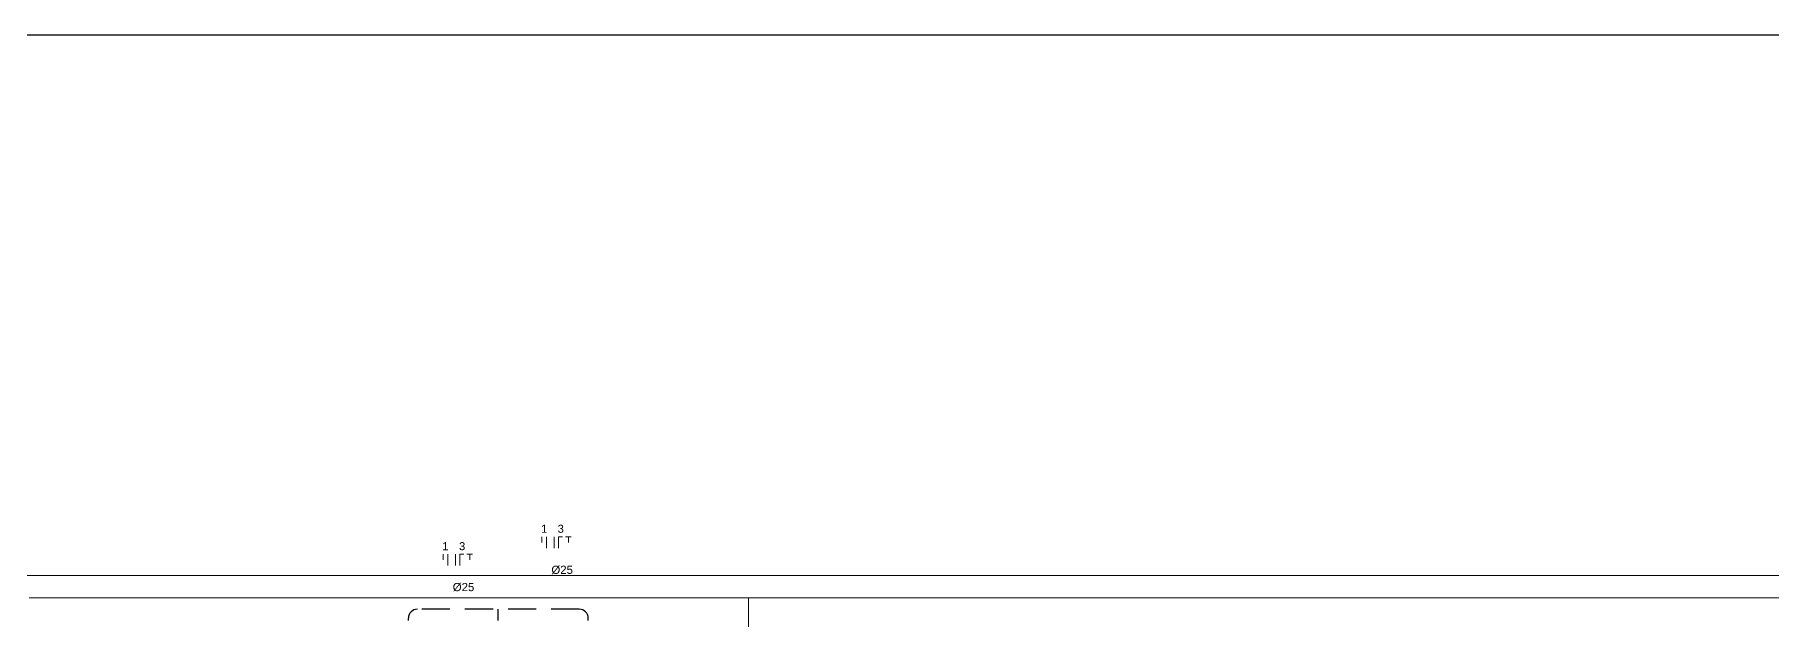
# Model space of a CAD drawing. Header units: millimetres. Extents: x 50 to 186, y -32 to 33.
# Drawn here: x 55.71 to 67.29, y 29.53 to 33.43 of the extents above; entities that cross this region are included whole.
import ezdxf

# ---------------------------------------------------------------- set-up
doc = ezdxf.new("R2010")
doc.units = ezdxf.units.MM
doc.linetypes.add('HIDDEN', pattern=[0.375, 0.25, -0.125])
doc.layers.add('1 - Circuitos', color=7, linetype='Continuous')
doc.layers.add('7 - Eletroduto', color=6, linetype='Continuous')
doc.layers.add('11 - Quadro de cargas', color=7, linetype='Continuous', lineweight=30)
doc.layers.add('4 - Edificação', color=7, linetype='Continuous', lineweight=20)
doc.styles.add('Arial0', font='arial.ttf', dxfattribs={"height": 3.14658})

msp = doc.modelspace()

# ---------------------------------------------------------------- linework, layer by layer
at = {"layer": '1 - Circuitos', "color": 7, "linetype": 'Continuous', "lineweight": 15, "true_color": 0x000007}
for points in [[(59.092, 30.044), (59.092, 30.081), (59.092, 30.081)], [(59.122, 30.006), (59.122, 30.081), (59.122, 30.081)], [(59.174, 30.006), (59.174, 30.081), (59.174, 30.081)], [(59.23, 30.081), (59.203, 30.081), (59.203, 30.006)], [(59.25, 30.081), (59.287, 30.081), (59.269, 30.081), (59.269, 30.043)], [(58.434, 29.928), (58.434, 29.966), (58.434, 29.966)], [(58.464, 29.89), (58.464, 29.966), (58.464, 29.966)], [(58.515, 29.89), (58.515, 29.966), (58.515, 29.966)], [(58.572, 29.966), (58.544, 29.966), (58.544, 29.89)], [(58.591, 29.966), (58.628, 29.966), (58.61, 29.966), (58.61, 29.928)]]:
    msp.add_lwpolyline(points, dxfattribs=at)
at = {"layer": '11 - Quadro de cargas'}
msp.add_line((49.668, 33.426), (101.797, 33.426), dxfattribs=at)
at = {"layer": '4 - Edificação'}
for p in [(55.671, 29.674), (60.471, 28.824)]:
    msp.add_line(p, (60.471, 29.674), dxfattribs=at)
at = {"layer": '4 - Edificação', "color": 252}
msp.add_line((80.421, 29.674), (60.471, 29.674), dxfattribs=at)
msp.add_lwpolyline([(53.571, 21.824), (80.571, 21.824), (80.571, 29.824), (53.571, 29.824)], close=True, dxfattribs=at)
at = {"layer": '7 - Eletroduto', "linetype": 'HIDDEN', "ltscale": 0.75}
msp.add_line((59.341, 29.599), (58.261, 29.599), dxfattribs=at)
at = {"layer": '7 - Eletroduto'}
for p, q in [((58.801, 29.524), (58.801, 29.599)), ((58.201, 29.524), (58.201, 29.539)), ((59.401, 29.524), (59.401, 29.539))]:
    msp.add_line(p, q, dxfattribs=at)
for centre, start, end in [((58.261, 29.539), 90, 180), ((59.341, 29.539), 0, 90)]:
    msp.add_arc(centre, 0.06, start, end, dxfattribs=at)

# ---------------------------------------------------------------- texts
at = {"layer": '1 - Circuitos', "color": 7, "true_color": 0x000007, "style": 'Arial0'}
for s, p in [('1', (59.086, 30.108)), ('3', (59.197, 30.108)), ('1', (58.427, 29.992)), ('3', (58.539, 29.992))]:
    msp.add_text(s, height=0.0534, dxfattribs=at).set_placement(p)
at = {"layer": '1 - Circuitos', "color": 1, "true_color": 0x000001, "style": 'Arial0'}
for p in [(59.155, 29.834), (58.497, 29.719)]:
    msp.add_text('Ø25', height=0.0545, dxfattribs=at).set_placement(p)

doc.saveas('drawing.dxf')
